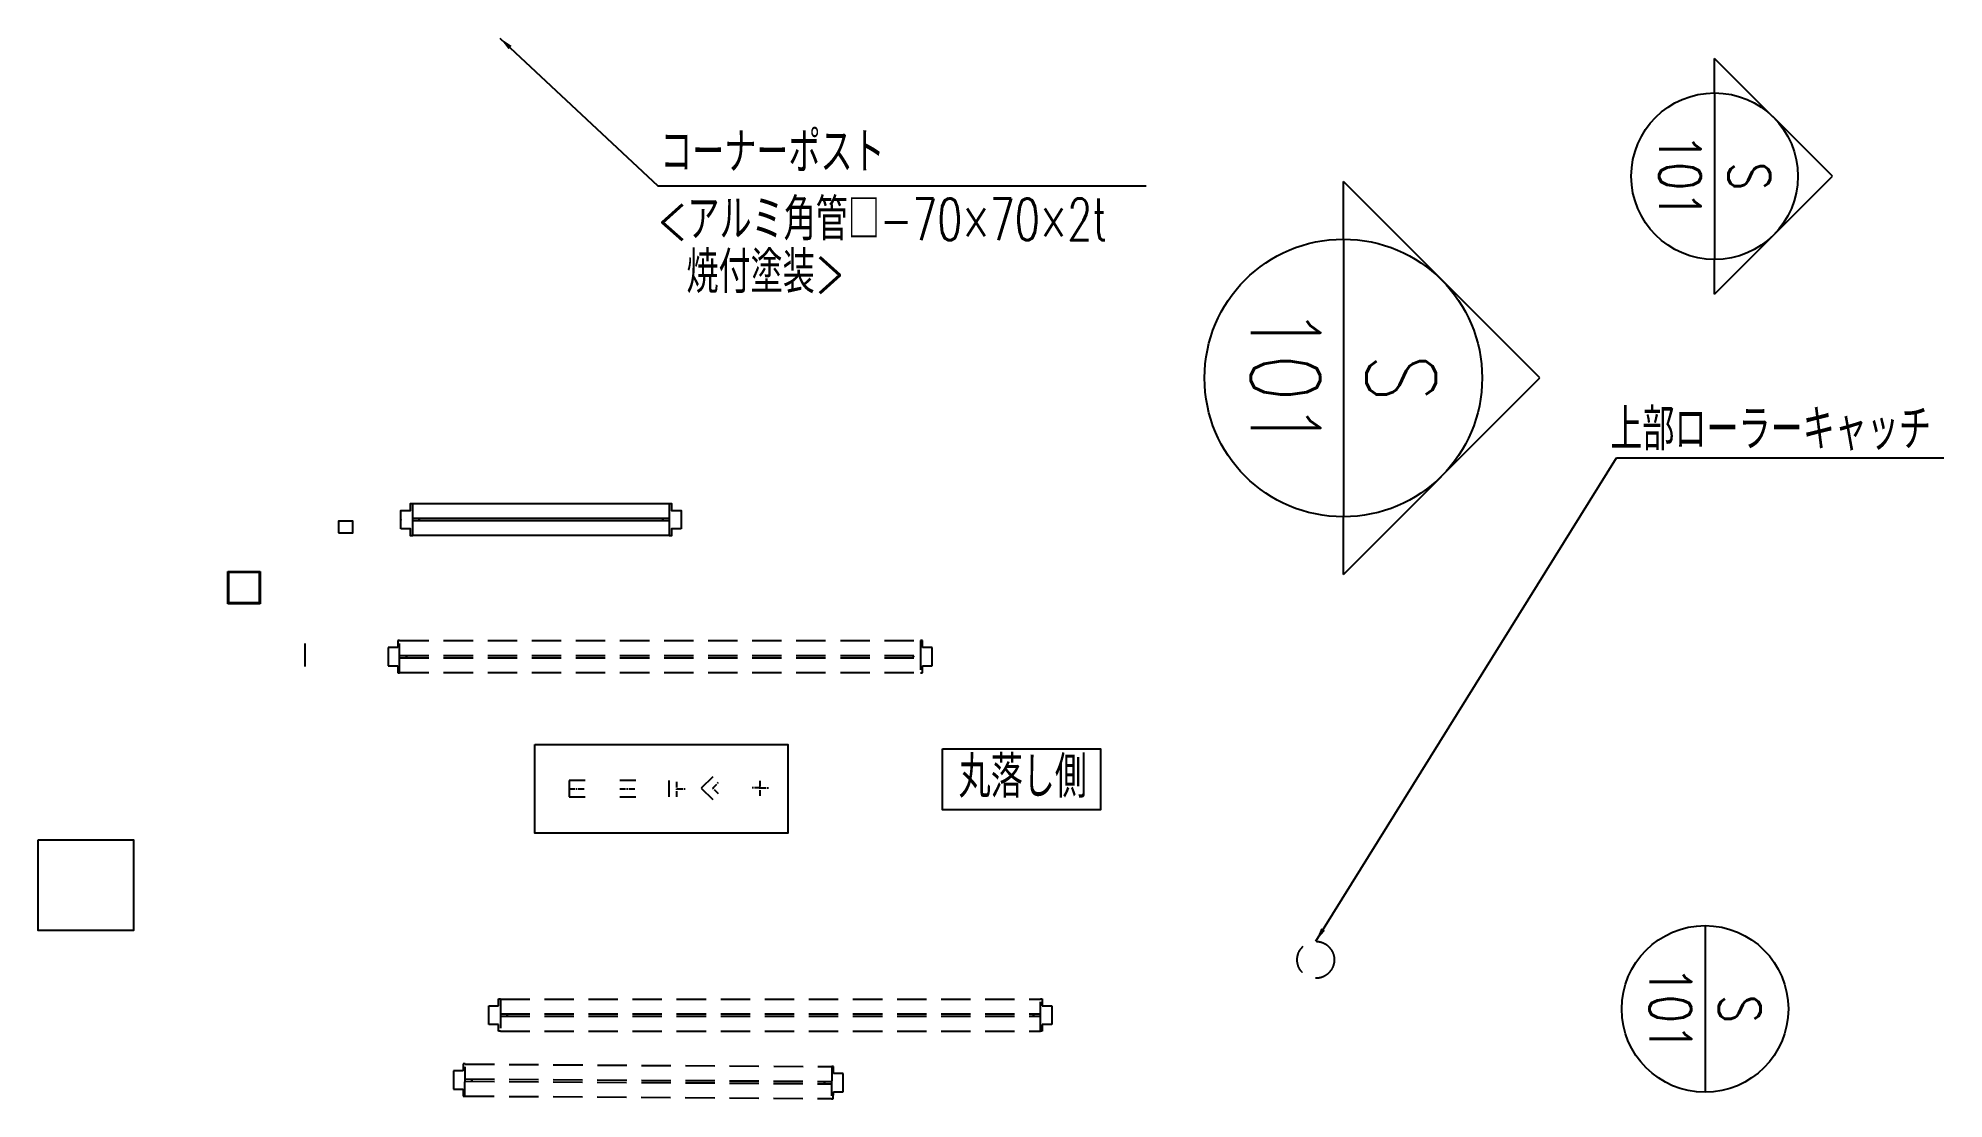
# Model space of a CAD drawing. Header units: inches. Extents: x 323 to 4441, y -2292 to 0.
import ezdxf
from ezdxf.enums import TextEntityAlignment as Align

# ---------------------------------------------------------------- set-up
doc = ezdxf.new("R2010")
doc.units = ezdxf.units.IN
doc.header["$LTSCALE"] = 10
doc.header["$MEASUREMENT"] = 0
doc.linetypes.add('CENTER', pattern=[2, 1.25, -0.25, 0.25, -0.25])
doc.linetypes.add('HIDDEN', pattern=[9.525, 6.35, -3.175])
for name, color, linetype in [('_P14_製品', 4, 'Continuous'), ('_基準', 1, 'CENTER'), ('_製品', 4, 'Continuous'), ('P14-製品', 4, 'Continuous'), ('P14_レール', 2, 'HIDDEN'), ('P14_文字', 3, 'Continuous'), ('P14_格納', 2, 'Continuous'), ('P14_製品寸法', 9, 'Continuous'), ('P14_軌跡', 5, 'HIDDEN')]:
    doc.layers.add(name, color=color, linetype=linetype)
doc.styles.add('OKAMURA', font='simplex8.shx', dxfattribs={"width": 0.7, "bigfont": 'BIGFONT.shx'})
doc.dimstyles.new('OKAMURA-030', dxfattribs={"dimscale": 30, "dimtxt": 3, "dimasz": 1, "dimexe": 0, "dimexo": 3, "dimgap": 1, "dimtad": 1, "dimdec": 1, "dimdsep": 46, "dimtxsty": 'OKAMURA', "dimblk1": 'DOT', "dimblk2": 'DOT', "dimsah": 1, "dimcen": 0, "dimclrt": 3, "dimazin": 0, "dimtfac": 1, "dimtdec": 1, "dimtix": 1, "dimtmove": 2, "dimatfit": 3, "dimfxl": 0, "dimtolj": 1, "dimarcsym": 0})

# ---------------------------------------------------------------- blocks, each defined once
blk = doc.blocks.new('*U11')
blk.add_point((0, 0))
at = {"layer": 'P14-製品'}
for p, q in [((581, 34.5), (25, 34.5)), ((581, -34.5), (25, -34.5))]:
    blk.add_line(p, q, dxfattribs=at)
at = {"layer": 'P14-製品', "color": 5}
for p, q in [((581, 2.5), (25, 2.5)), ((581, -2.5), (25, -2.5))]:
    blk.add_line(p, q, dxfattribs=at)
at = {"layer": 'P14-製品'}
for points in [[(0, -20), (0, 20), (21, 20), (21, 35), (25, 35), (25, -35), (21, -35), (21, -20), (0, -20)], [(606, -20), (585, -20), (585, -35), (581, -35), (581, 35), (585, 35), (585, 20), (606, 20), (606, -20)]]:
    blk.add_lwpolyline(points, dxfattribs=at)
for p in [(40, 0), (566, 0)]:
    blk.add_point(p, dxfattribs=at)
blk = doc.blocks.new('*U30')
at = {"layer": '_P14_製品'}
blk.add_lwpolyline([(0, -12.5), (31, -12.5), (31, 12.5), (0, 12.5)], close=True, dxfattribs=at)
blk = doc.blocks.new('*U34')
at = {"layer": 'P14-製品', "linetype": 'HIDDEN'}
for p, q in [((25, 34.5), (1150.7, 34.5)), ((25, -34.5), (1150.7, -34.5))]:
    blk.add_line(p, q, dxfattribs=at)
at = {"layer": 'P14-製品', "color": 5, "linetype": 'HIDDEN'}
for p, q in [((25, 2.5), (1150.7, 2.5)), ((25, -2.5), (1150.7, -2.5))]:
    blk.add_line(p, q, dxfattribs=at)
at = {"layer": 'P14-製品', "linetype": 'HIDDEN'}
for points in [[(0, -20), (21, -20), (21, -35), (25, -35), (25, 35), (21, 35), (21, 20), (0, 20), (0, -20)], [(1175.7, -20), (1175.7, 20), (1154.7, 20), (1154.7, 35), (1150.7, 35), (1150.7, -35), (1154.7, -35), (1154.7, -20), (1175.7, -20)]]:
    blk.add_lwpolyline(points, dxfattribs=at)
at = {"layer": 'P14-製品'}
for p in [(40, 0), (1135.7, 0)]:
    blk.add_point(p, dxfattribs=at)
blk = doc.blocks.new('P14_BLK_70')
at = {"layer": 'P14-製品', "color": 0, "linetype": 'ByBlock'}
for p, q in [((-35, -35), (-35, 35)), ((-35, 35), (35, 35)), ((-33, -33), (-33, 33)), ((-33, 33), (33, 33)), ((33, 33), (33, -33)), ((35, 35), (35, -35)), ((35, -35), (-35, -35)), ((33, -33), (-33, -33))]:
    blk.add_line(p, q, dxfattribs=at)
blk = doc.blocks.new('*U8')
for p, q in [((424.3, 0), (0, 424.3)), ((0, 300), (0, 424.3)), ((0, 300), (0, -300)), ((0, -424.3), (424.3, 0)), ((0, -424.3), (0, -300))]:
    blk.add_line(p, q)
blk.add_circle((0, 0), 300)
at = {"style": 'OKAMURA', "width": 0.8, "flags": 8}
for tag, p in [('101', (-125, 0)), ('S', (125, 0))]:
    blk.add_attdef(tag, text='', height=150, rotation=270, dxfattribs=at).set_placement(p, align=Align.MIDDLE_CENTER)
blk = doc.blocks.new('*U7')
blk.add_line((0, 300), (0, -300))
blk.add_circle((0, 0), 300)
at = {"style": 'OKAMURA', "width": 0.8, "flags": 8}
for tag, p in [('101', (-125, 0)), ('S', (125, 0))]:
    blk.add_attdef(tag, text='', height=150, rotation=270, dxfattribs=at).set_placement(p, align=Align.MIDDLE_CENTER)
blk = doc.blocks.new('*U32')
at = {"layer": 'P14-製品'}
for p in [(40, 0), (802.1, 0)]:
    blk.add_point(p, dxfattribs=at)
at = {"layer": 'P14_軌跡', "linetype": 'HIDDEN'}
for p, q in [((25, 34.5), (817.1, 34.5)), ((25, 2.5), (817.1, 2.5)), ((25, -2.5), (817.1, -2.5)), ((25, -34.5), (817.1, -34.5))]:
    blk.add_line(p, q, dxfattribs=at)
for points in [[(0, 20), (21, 20), (21, 35), (25, 35), (25, -35), (21, -35), (21, -20), (0, -20), (0, 20)], [(842.1, 20), (842.1, -20), (821.1, -20), (821.1, -35), (817.1, -35), (817.1, 35), (821.1, 35), (821.1, 20), (842.1, 20)]]:
    blk.add_lwpolyline(points, dxfattribs=at)
blk = doc.blocks.new('*U31')
at = {"layer": 'P14-製品'}
for p in [(40, 0), (1177.1, 0)]:
    blk.add_point(p, dxfattribs=at)
at = {"layer": 'P14_格納', "linetype": 'HIDDEN'}
for p, q in [((25, 34.5), (1192.1, 34.5)), ((25, 2.5), (1192.1, 2.5)), ((25, -2.5), (1192.1, -2.5)), ((25, -34.5), (1192.1, -34.5))]:
    blk.add_line(p, q, dxfattribs=at)
for points in [[(0, 20), (21, 20), (21, 35), (25, 35), (25, -35), (21, -35), (21, -20), (0, -20), (0, 20)], [(1217.1, 20), (1217.1, -20), (1196.1, -20), (1196.1, -35), (1192.1, -35), (1192.1, 35), (1196.1, 35), (1196.1, 20), (1217.1, 20)]]:
    blk.add_lwpolyline(points, dxfattribs=at)
blk = doc.blocks.new('P14_RECT')
blk.add_lwpolyline([(0, 196.4), (206, 196.4), (206, 0), (0, 0)], close=True)
blk = doc.blocks.new('P14_RAIL_ENCLOSED')
at = {"layer": '_基準'}
blk.add_line((0, 0), (35, 0), dxfattribs=at)
at = {"layer": 'P14_レール'}
for p, q in [((35, 17.5), (0, 17.5)), ((0, 17.5), (0, -17.5)), ((0, -17.5), (35, -17.5))]:
    blk.add_line(p, q, dxfattribs=at)
blk = doc.blocks.new('P14_RAIL_CONNECTED')
at = {"layer": '_基準'}
blk.add_line((0, 0), (35, 0), dxfattribs=at)
at = {"layer": 'P14_レール'}
for p, q in [((35, 17.5), (0, 17.5)), ((0, -17.5), (35, -17.5))]:
    blk.add_line(p, q, dxfattribs=at)
blk = doc.blocks.new('P14_RAIL_TURN_T')
at = {"layer": '_基準'}
for p, q in [((0, -17.5), (0, 17.5)), ((0, 0), (17.5, 0))]:
    blk.add_line(p, q, dxfattribs=at)
at = {"layer": 'P14_レール'}
blk.add_line((-17.5, 17.5), (-17.5, -17.5), dxfattribs=at)
blk = doc.blocks.new('P14_RAIL_TURN_L')
at = {"layer": '_基準'}
for p, q in [((0, 0), (12.4, 12.4)), ((12.4, -12.4), (0, 0))]:
    blk.add_line(p, q, dxfattribs=at)
at = {"layer": 'P14_レール'}
for p, q in [((0, 24.7), (-24.7, 0)), ((-24.7, 0), (0, -24.7))]:
    blk.add_line(p, q, dxfattribs=at)
blk = doc.blocks.new('P14_CHOT_TEXT')
at = {"layer": 'P14_文字', "color": 3}
blk.add_lwpolyline([(-170.6, 65.9), (170.6, 65.9), (170.6, -65.9), (-170.6, -65.9)], close=True, dxfattribs=at)
at = {"layer": 'P14_文字', "color": 3, "insert": (2.7, 5.5), "char_height": 90, "attachment_point": 5, "style": 'OKAMURA'}
blk.add_mtext('丸落し側', dxfattribs=at)
blk = doc.blocks.new('_DOT')
at = {"color": 0, "linetype": 'ByBlock'}
blk.add_line((-0.5, 0), (-1, 0), dxfattribs=at)
at = {"color": 0, "linetype": 'ByBlock', "const_width": 0.5}
blk.add_lwpolyline([(-0.25, 0, 1), (0.25, 0, 1)], format="xyb", close=True, dxfattribs=at)
blk = doc.blocks.new('DYN_YASHI_HEIMEN')
for p, q in [((424.3, 0), (0, 424.3)), ((0, 300), (0, 424.3)), ((0, 300), (0, -300)), ((0, -424.3), (424.3, 0)), ((0, -424.3), (0, -300))]:
    blk.add_line(p, q)
blk.add_circle((0, 0), 300)
at = {"style": 'OKAMURA', "width": 0.8, "flags": 8}
for tag, p in [('101', (-125, 0)), ('S', (125, 0))]:
    blk.add_attdef(tag, text='', height=150, rotation=270, dxfattribs=at).set_placement(p, align=Align.MIDDLE_CENTER)
blk = doc.blocks.new('P14_RAIL_CROSS')
at = {"layer": '_基準'}
for p, q in [((0, 0), (-17.5, 0)), ((0, -17.5), (0, 17.5)), ((0, 0), (17.5, 0))]:
    blk.add_line(p, q, dxfattribs=at)
blk = doc.blocks.new('*U25')
at = {"layer": 'P14_文字', "style": 'OKAMURA', "width": 0.7}
for s, p in [('コーナーポスト', (346.1, -291.2)), ('<アルミ角管□-70×70×2t ', (340.3, -436.7)), ('焼付塗装>', (403, -550.8))]:
    blk.add_text(s, height=90, dxfattribs=at).set_placement(p)
at = {"layer": 'P14_製品寸法'}
blk.add_leader([(0, 0.1), (341.4, -318.9), (1396.5, -318.9)], dimstyle='OKAMURA-030', override={"dimgap": 1, "dimtad": 0}, dxfattribs=at)
blk = doc.blocks.new('P14_DOOR_TEXT_TOP_VIEW')
at = {"layer": 'P14_製品寸法', "color": 6, "linetype": 'HIDDEN'}
blk.add_circle((0, 0), 40, dxfattribs=at)
at = {"layer": 'P14_文字', "style": 'OKAMURA', "width": 0.7}
blk.add_text('上部ローラーキャッチ', height=90, dxfattribs=at).set_placement((636.7, 1101.3))
at = {"layer": 'P14_製品寸法'}
blk.add_leader([(0, 40), (649.7, 1085), (1357.5, 1085)], dimstyle='OKAMURA-030', override={"dimgap": 1, "dimtad": 0}, dxfattribs=at)

msp = doc.modelspace()

# ---------------------------------------------------------------- linework, layer by layer
msp.add_lwpolyline([(1396, -1526.1), (1942.9, -1526.1), (1942.9, -1718), (1396, -1718)], close=True)
at = {"layer": 'P14-製品', "color": 0, "linetype": 'ByBlock'}
for p, q in [((899.7, -1342.3), (899.7, -1307.8)), ((899.7, -1357.8), (899.7, -1323.3))]:
    msp.add_line(p, q, dxfattribs=at)

# ---------------------------------------------------------------- block references
for name, p in [('*U25', (1321, 0)), ('P14_DOOR_TEXT_TOP_VIEW', (3083.8, -1991.7)), ('*U34', (1079, -1336.5)), ('P14_CHOT_TEXT', (2448.1, -1602)), ('P14_RAIL_ENCLOSED', (1470.2, -1622)), ('P14_RAIL_CONNECTED', (1579.7, -1622)), ('P14_RAIL_TURN_T', (1703.4, -1622)), ('P14_RAIL_TURN_L', (1780.7, -1620.9)), ('P14_RAIL_CROSS', (1883.6, -1619.9)), ('P14_RECT', (322.9, -1928.5))]:
    msp.add_blockref(name, p)
ref = msp.add_blockref('*U8', (3945.8, -298.4), dxfattribs=dict(xscale=0.6, yscale=0.6, zscale=0.6))
ref.add_attrib('101', '101', dxfattribs={"height": 90, "rotation": 270, "style": 'OKAMURA', "width": 0.8}).set_placement((3870.8, -298.4), align=Align.MIDDLE_CENTER)
ref.add_attrib('S', 'S', dxfattribs={"height": 90, "rotation": 270, "style": 'OKAMURA', "width": 0.8}).set_placement((4020.8, -298.4), align=Align.MIDDLE_CENTER)
ref = msp.add_blockref('DYN_YASHI_HEIMEN', (3143.5, -734.4))
ref.add_attrib('101', '101', dxfattribs={"height": 150, "rotation": 270, "style": 'OKAMURA', "width": 0.8}).set_placement((3018.5, -734.4), align=Align.MIDDLE_CENTER)
ref.add_attrib('S', 'S', dxfattribs={"height": 150, "rotation": 270, "style": 'OKAMURA', "width": 0.8}).set_placement((3268.5, -734.4), align=Align.MIDDLE_CENTER)
ref = msp.add_blockref('*U7', (3925.2, -2097.8), dxfattribs=dict(xscale=0.6, yscale=0.6, zscale=0.6))
ref.add_attrib('S', 'S', dxfattribs={"height": 90, "rotation": 270, "style": 'OKAMURA', "width": 0.8}).set_placement((4000.2, -2097.8), align=Align.MIDDLE_CENTER)
ref.add_attrib('101', '101', dxfattribs={"height": 90, "rotation": 270, "style": 'OKAMURA', "width": 0.8}).set_placement((3850.2, -2097.8), align=Align.MIDDLE_CENTER)
at = {"layer": '_製品'}
msp.add_blockref('*U30', (971.8, -1056.4), dxfattribs=at)
at = {"layer": 'P14-製品'}
for name, p in [('*U11', (1106.6, -1040.6)), ('P14_BLK_70', (767.9, -1187.3))]:
    msp.add_blockref(name, p, dxfattribs=at)
at = {"layer": 'P14_格納'}
msp.add_blockref('*U31', (1296.8, -2111.2), dxfattribs=at)
at = {"layer": 'P14_軌跡', "linetype": 'HIDDEN', "xscale": -1, "rotation": 179.6022269161166}
msp.add_blockref('*U32', (1220.5, -2251.4), dxfattribs=at)

doc.saveas('drawing.dxf')
